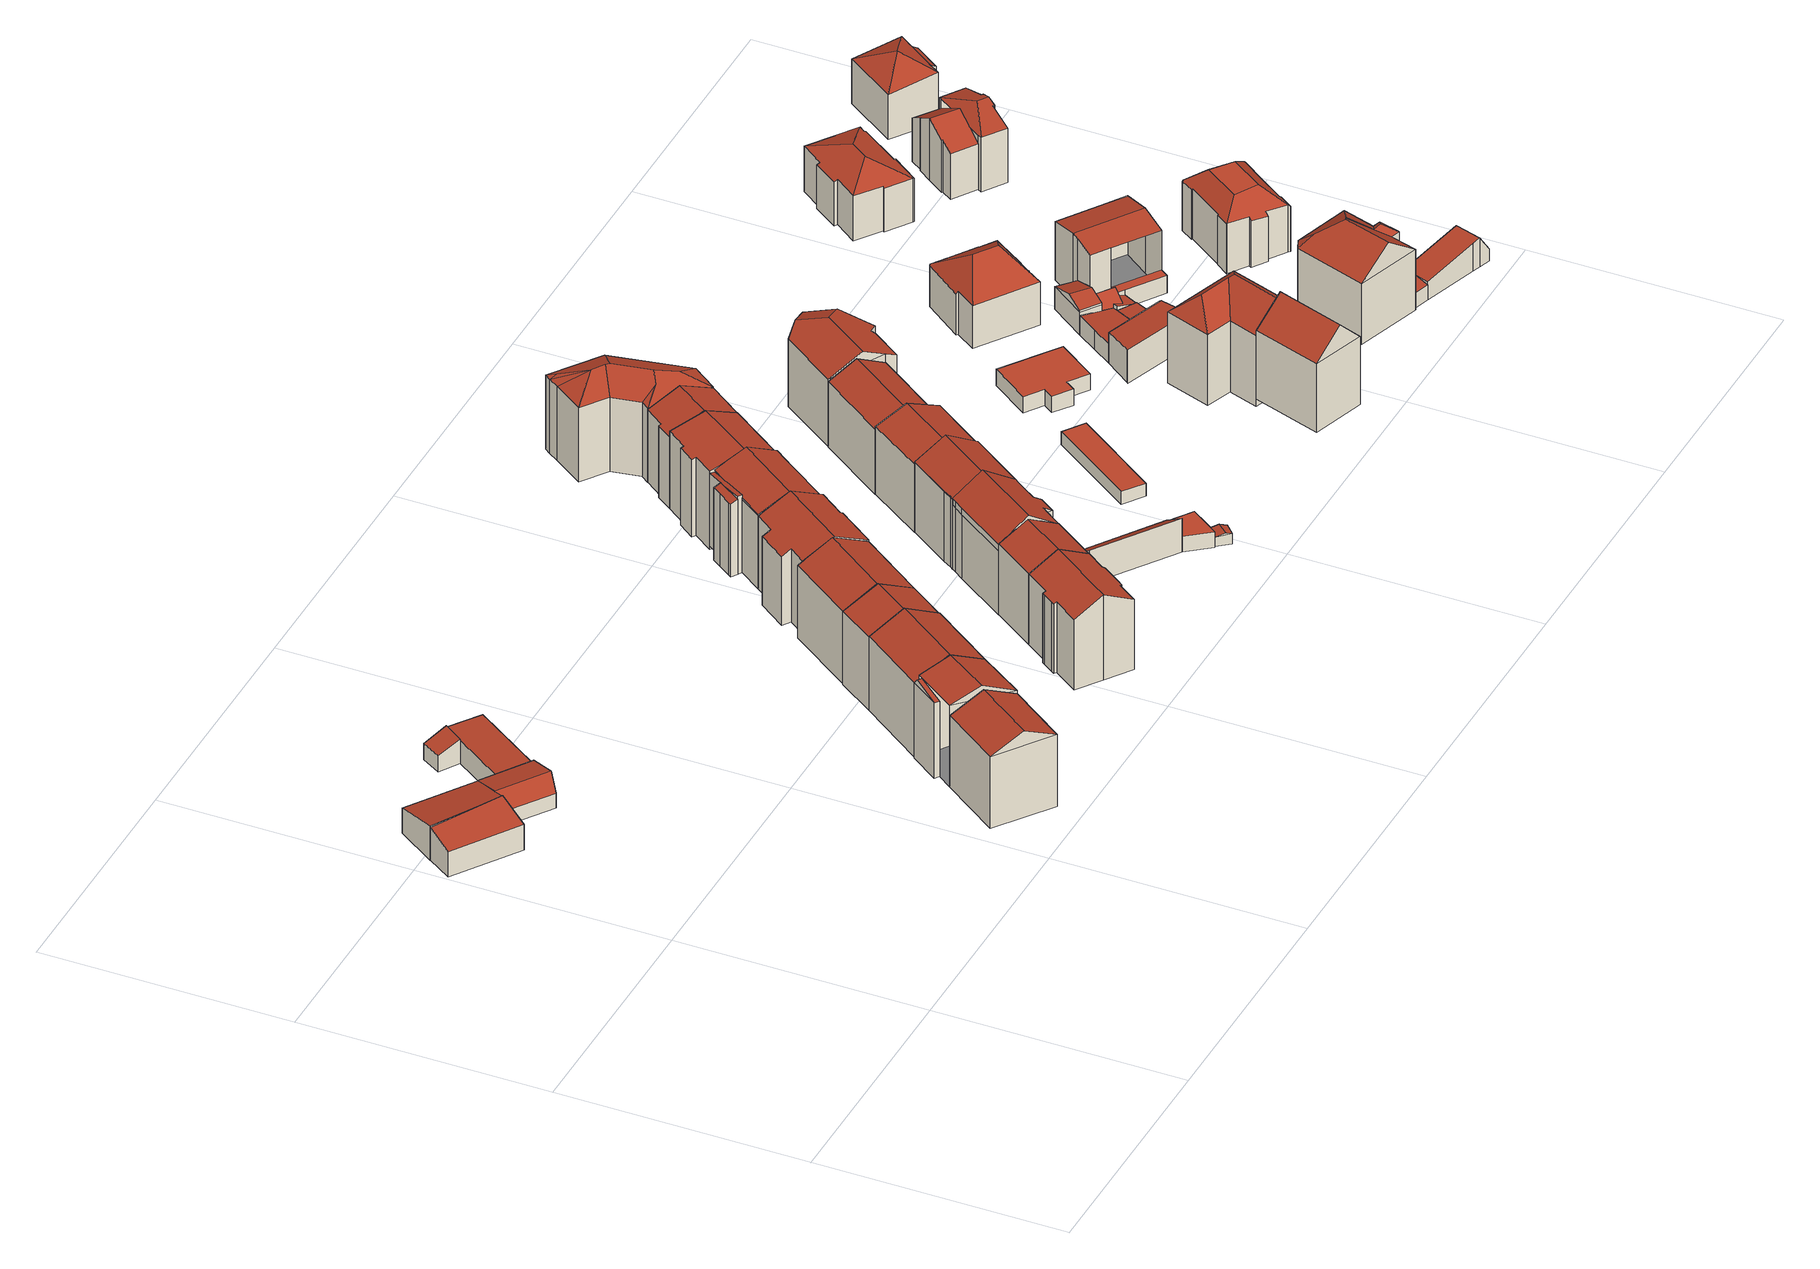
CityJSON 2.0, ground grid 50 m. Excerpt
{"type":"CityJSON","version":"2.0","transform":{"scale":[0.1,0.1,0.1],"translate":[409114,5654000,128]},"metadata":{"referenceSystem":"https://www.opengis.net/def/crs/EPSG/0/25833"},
"CityObjects":{
"building1":{"type":"Building","attributes":{"Dachtyp_tdc":"tdcPolyFlatRoof","Gemeindeschluessel":14612000,"Dachneigung":14.86,"QualitaetDacherkennung":84,"Geometrietyp2DReferenz":"3000","measuredHeight":7.4,"function":"31001_9998","roofType":"2100"},"geometry":[{"type":"Solid","lod":"2","boundaries":[[[[0,1,2,3]],[[1,4,5,2]],[[4,6,7,5]],[[6,0,3,7]],[[6,4,1,0]],[[3,2,5,7]]]],"semantics":{"surfaces":[{"type":"WallSurface"},{"type":"RoofSurface"},{"type":"GroundSurface"}],"values":[[0,0,0,0,1,2]]}}]},
"building2":{"type":"Building","attributes":{"Gemeindeschluessel":14612000,"Geometrietyp2DReferenz":"3000","function":"31001_9998","roofType":"9999"},"children":["building2-1","building2-2"]},
"building2-1":{"type":"BuildingPart","attributes":{"Dachtyp_tdc":"tdcGableRoof","Dachneigung":12.44,"QualitaetDacherkennung":33,"Geometrietyp2DReferenz":"3000","measuredHeight":6.89,"roofType":"3100"},"parents":["building2"],"geometry":[{"type":"MultiSurface","lod":"2","boundaries":[[[8,9,10,11,12]],[[9,13,14,10]],[[13,15,16,14]],[[13,9,17]],[[9,8,18,17]],[[15,13,17,18,19]],[[11,10,14,16]]],"semantics":{"surfaces":[{"type":"WallSurface"},{"type":"RoofSurface"},{"type":"GroundSurface"}],"values":[0,0,0,0,1,1,2]}}]},
"building2-2":{"type":"BuildingPart","attributes":{"Dachtyp_tdc":"tdcPolyFlatRoof","Dachneigung":12.11,"QualitaetDacherkennung":83,"Geometrietyp2DReferenz":"3000","measuredHeight":7.52,"roofType":"2100"},"parents":["building2"],"geometry":[{"type":"MultiSurface","lod":"2","boundaries":[[[20,21,22,16,15]],[[21,23,24,22]],[[23,25,26,24]],[[25,12,11,26]],[[25,23,21,20,19,27,12]],[[11,16,22,24,26]]],"semantics":{"surfaces":[{"type":"WallSurface"},{"type":"RoofSurface"},{"type":"GroundSurface"}],"values":[0,0,0,0,1,2]}}]},
"building3":{"type":"Building","attributes":{"Gemeindeschluessel":14612000,"Geometrietyp2DReferenz":"3000","function":"31001_9998","roofType":"9999"},"children":["building3-1","building3-2"]},
"building3-1":{"type":"BuildingPart","attributes":{"Dachtyp_tdc":"tdcPolyFlatRoof","Dachneigung":20.46,"QualitaetDacherkennung":59,"Geometrietyp2DReferenz":"3000","measuredHeight":5.28,"roofType":"2100"},"parents":["building3"],"geometry":[{"type":"MultiSurface","lod":"2","boundaries":[[[28,29,30,31,32]],[[33,34,35,36,37]],[[34,28,32,35]],[[34,33,29,28]],[[32,31,36,35]]],"semantics":{"surfaces":[{"type":"WallSurface"},{"type":"RoofSurface"},{"type":"GroundSurface"}],"values":[0,0,0,1,2]}}]},
"building3-2":{"type":"BuildingPart","attributes":{"Dachtyp_tdc":"tdcPolyFlatRoof","Dachneigung":3.93,"QualitaetDacherkennung":79,"Geometrietyp2DReferenz":"3000","measuredHeight":4.98,"roofType":"2100"},"parents":["building3"],"geometry":[{"type":"MultiSurface","lod":"2","boundaries":[[[30,38,39,31]],[[38,40,41,39]],[[40,42,43,41]],[[42,44,45,43]],[[44,37,36,45]],[[37,44,42,40,38,30]],[[31,39,41,43,45,36]]],"semantics":{"surfaces":[{"type":"WallSurface"},{"type":"RoofSurface"},{"type":"GroundSurface"}],"values":[0,0,0,0,0,1,2]}}]},
"building4":{"type":"Building","attributes":{"Dachtyp_tdc":"tdcGableRoof","Gemeindeschluessel":14612000,"Dachneigung":25.67,"QualitaetDacherkennung":84,"Geometrietyp2DReferenz":"3000","measuredHeight":18.75,"function":"31001_9998","roofType":"3100"},"geometry":[{"type":"Solid","lod":"2","boundaries":[[[[46,47,48,49]],[[47,50,51,48]],[[50,52,53,51]],[[52,46,49,53]],[[50,47,54]],[[46,52,55]],[[47,46,55,54]],[[52,50,54,55]],[[49,48,51,53]]]],"semantics":{"surfaces":[{"type":"WallSurface"},{"type":"RoofSurface"},{"type":"GroundSurface"}],"values":[[0,0,0,0,0,0,1,1,2]]}}]},
"building5":{"type":"Building","attributes":{"Gemeindeschluessel":14612000,"Geometrietyp2DReferenz":"3000","function":"31001_9998","roofType":"9999"},"children":["building5-1","building5-2"]},
"building5-1":{"type":"BuildingPart","attributes":{"Dachtyp_tdc":"tdcGableRoof","Dachneigung":10.3,"QualitaetDacherkennung":24,"Geometrietyp2DReferenz":"3000","measuredHeight":17.45,"roofType":"3100"},"parents":["building5"],"geometry":[{"type":"MultiSurface","lod":"2","boundaries":[[[56,57,58,59]],[[57,60,61,58]],[[60,62,63,61]],[[60,57,64]],[[57,56,65,64]],[[62,60,64,65]],[[59,58,61,63]]],"semantics":{"surfaces":[{"type":"WallSurface"},{"type":"RoofSurface"},{"type":"GroundSurface"}],"values":[0,0,0,0,1,1,2]}}]},
"building5-2":{"type":"BuildingPart","attributes":{"Dachtyp_tdc":"tdcGableRoof","Dachneigung":26.59,"QualitaetDacherkennung":56,"Geometrietyp2DReferenz":"3000","measuredHeight":19.77,"roofType":"3100"},"parents":["building5"],"geometry":[{"type":"MultiSurface","lod":"2","boundaries":[[[66,67,51,68]],[[67,69,48,51]],[[70,66,68,63,62]],[[69,67,71]],[[66,70,72]],[[67,66,72,71]],[[70,69,71,72]],[[68,51,48,59,63]]],"semantics":{"surfaces":[{"type":"WallSurface"},{"type":"RoofSurface"},{"type":"GroundSurface"}],"values":[0,0,0,0,0,1,1,2]}}]},
"building6":{"type":"Building","attributes":{"Dachtyp_tdc":"tdcGableRoof","Gemeindeschluessel":14612000,"Dachneigung":26.92,"QualitaetDacherkennung":83,"Geometrietyp2DReferenz":"3000","measuredHeight":19.68,"function":"31001_9998","roofType":"3100"},"geometry":[{"type":"Solid","lod":"2","boundaries":[[[[60,73,74,75]],[[73,76,77,74]],[[76,66,78,77]],[[66,60,75,78]],[[76,73,79]],[[60,66,80]],[[73,60,80,79]],[[66,76,79,80]],[[75,74,77,78]]]],"semantics":{"surfaces":[{"type":"WallSurface"},{"type":"RoofSurface"},{"type":"GroundSurface"}],"values":[[0,0,0,0,0,0,1,1,2]]}}]},
"building7":{"type":"Building","attributes":{"Dachtyp_tdc":"tdcGableRoof","Gemeindeschluessel":14612000,"Dachneigung":26.41,"QualitaetDacherkennung":68,"Geometrietyp2DReferenz":"3000","measuredHeight":19.41,"function":"31001_9998","roofType":"3100"},"geometry":[{"type":"Solid","lod":"2","boundaries":[[[[81,82,83,74]],[[82,84,85,83]],[[84,86,77,85]],[[86,81,74,77]],[[84,82,87]],[[81,86,88]],[[82,81,88,87]],[[86,84,87,88]],[[74,83,85,77]]]],"semantics":{"surfaces":[{"type":"WallSurface"},{"type":"RoofSurface"},{"type":"GroundSurface"}],"values":[[0,0,0,0,0,0,1,1,2]]}}]},
"building8":{"type":"Building","attributes":{"Dachtyp_tdc":"tdcFreeFormRoof","Gemeindeschluessel":14612000,"Dachneigung":26.42,"QualitaetDacherkennung":80,"Geometrietyp2DReferenz":"3000","measuredHeight":19.3,"function":"31001_9998","roofType":"5000"},"geometry":[{"type":"Solid","lod":"2","boundaries":[[[[82,89,90,91]],[[89,92,93,90]],[[92,94,95,93]],[[94,84,96,95]],[[84,82,91,96]],[[84,94,97,98]],[[97,92,89,82,98]],[[82,84,98]],[[94,92,97]],[[91,90,93,95,96]]]],"semantics":{"surfaces":[{"type":"WallSurface"},{"type":"RoofSurface"},{"type":"GroundSurface"}],"values":[[0,0,0,0,0,1,1,0,0,2]]}}]},
"building9":{"type":"Building","attributes":{"Dachtyp_tdc":"tdcGableRoof","Gemeindeschluessel":14612000,"Dachneigung":27.71,"QualitaetDacherkennung":79,"Geometrietyp2DReferenz":"3000","measuredHeight":18.49,"function":"31001_9998","roofType":"3100"},"geometry":[{"type":"Solid","lod":"2","boundaries":[[[[99,100,101,102]],[[100,103,104,101]],[[103,105,106,104]],[[105,107,108,106]],[[107,109,110,108]],[[109,111,112,110]],[[111,113,114,112]],[[113,115,116,114]],[[115,117,118,116]],[[117,119,120,118]],[[119,121,122,120]],[[121,123,124,122]],[[123,125,126,124]],[[125,127,128,126]],[[127,129,130,128]],[[129,131,132,130]],[[131,133,134,132]],[[133,99,102,134]],[[129,127,125,123,121,119,117,115,113,111]],[[111,109,107,105,103,100,99,133,131,129]],[[102,101,104,106,108,110,112,114,116,118,120,122,124,126,128,130,132,134]]]],"semantics":{"surfaces":[{"type":"WallSurface"},{"type":"RoofSurface"},{"type":"GroundSurface"}],"values":[[0,0,0,0,0,0,0,0,0,0,0,0,0,0,0,0,0,0,1,1,2]]}}]},
"building10":{"type":"Building","attributes":{"Dachtyp_tdc":"tdcGableRoof","Gemeindeschluessel":14612000,"Dachneigung":28,"QualitaetDacherkennung":73,"Geometrietyp2DReferenz":"3000","measuredHeight":18.5,"function":"31001_9998","roofType":"3100"},"geometry":[{"type":"Solid","lod":"2","boundaries":[[[[109,135,136,110]],[[135,137,138,136]],[[137,139,114,138]],[[139,109,110,114]],[[137,135,140]],[[109,139,111]],[[135,109,111,140]],[[139,137,140,111]],[[110,136,138,114]]]],"semantics":{"surfaces":[{"type":"WallSurface"},{"type":"RoofSurface"},{"type":"GroundSurface"}],"values":[[0,0,0,0,0,0,1,1,2]]}}]},
"building11":{"type":"Building","attributes":{"Dachtyp_tdc":"tdcFreeFormRoof","Gemeindeschluessel":14612000,"Dachneigung":25.62,"QualitaetDacherkennung":69,"Geometrietyp2DReferenz":"3000","measuredHeight":18.92,"function":"31001_9998","roofType":"5000"},"geometry":[{"type":"Solid","lod":"2","boundaries":[[[[141,142,143,144]],[[142,145,146,143]],[[145,147,148,146]],[[147,149,150,148]],[[149,151,152,150]],[[151,153,154,152]],[[153,155,156,154]],[[155,157,158,156]],[[157,159,160,158]],[[159,161,162,160]],[[161,141,144,162]],[[155,153,163,164,161,159,157]],[[163,151,149,147,145,142,141,164]],[[141,161,164]],[[153,151,163]],[[144,143,146,148,150,152,154,156,158,160,162]]]],"semantics":{"surfaces":[{"type":"WallSurface"},{"type":"RoofSurface"},{"type":"GroundSurface"}],"values":[[0,0,0,0,0,0,0,0,0,0,0,1,1,0,0,2]]}}]},
"building12":{"type":"Building","attributes":{"Dachtyp_tdc":"tdcFreeFormRoof","Gemeindeschluessel":14612000,"Dachneigung":33.61,"QualitaetDacherkennung":76,"Geometrietyp2DReferenz":"3000","measuredHeight":19.37,"function":"31001_9998","roofType":"5000"},"geometry":[{"type":"Solid","lod":"2","boundaries":[[[[165,166,167,168]],[[166,169,170,167]],[[169,171,172,170]],[[171,173,174,172]],[[173,175,176,174]],[[175,177,178,176]],[[177,179,180,178]],[[179,181,182,180]],[[181,183,184,182]],[[183,185,186,184]],[[185,187,188,186]],[[187,165,168,188]],[[189,190,191,192,193,194]],[[195,196,197,198,189,194,199,200,181,179]],[[181,200,183]],[[183,200,199,185]],[[185,199,194,193,187]],[[169,190,189,198,171]],[[171,198,197,173]],[[173,197,196,175]],[[175,196,195,177]],[[177,195,179]],[[187,193,192,165]],[[165,192,191,166]],[[166,191,190,169]],[[168,167,170,172,174,176,178,180,182,184,186,188]]]],"semantics":{"surfaces":[{"type":"WallSurface"},{"type":"RoofSurface"},{"type":"GroundSurface"}],"values":[[0,0,0,0,0,0,0,0,0,0,0,0,1,1,0,0,0,0,0,0,0,0,0,0,0,2]]}}]},
"building13":{"type":"Building","attributes":{"Gemeindeschluessel":14612000,"Geometrietyp2DReferenz":"3000","function":"31001_9998","roofType":"9999"},"children":["building13-1","building13-2","building13-3","building13-4"]},
"building13-1":{"type":"BuildingPart","attributes":{"Dachtyp_tdc":"tdcPolyFlatRoof","Dachneigung":22,"QualitaetDacherkennung":39,"Geometrietyp2DReferenz":"3000","measuredHeight":16.28,"roofType":"2100"},"parents":["building13"],"geometry":[{"type":"MultiSurface","lod":"2","boundaries":[[[201,202,203,204]],[[202,205,206,203]],[[205,207,208,206]],[[207,209,210,208]],[[209,211,212,213,210]],[[209,207,205,202,201,214,211]],[[213,204,203,206,208,210]]],"semantics":{"surfaces":[{"type":"WallSurface"},{"type":"RoofSurface"},{"type":"GroundSurface"}],"values":[0,0,0,0,0,1,2]}}]},
"building13-2":{"type":"BuildingPart","attributes":{"Dachtyp_tdc":"tdcGableRoof","Dachneigung":21.84,"QualitaetDacherkennung":64,"Geometrietyp2DReferenz":"3000","measuredHeight":18.79,"roofType":"3100"},"parents":["building13"],"geometry":[{"type":"MultiSurface","lod":"2","boundaries":[[[215,151,152,216,217]],[[151,218,219,152]],[[220,221,222,223]],[[220,224,225,226,221]],[[224,220,227,228,215]],[[229,230,228,227,231,232]],[[223,231,227,220]],[[151,230,229,218]],[[215,228,230,151]],[[226,216,152,219,222,221]]],"semantics":{"surfaces":[{"type":"WallSurface"},{"type":"RoofSurface"},{"type":"GroundSurface"}],"values":[0,0,0,0,1,1,0,0,0,2]}}]},
"building13-3":{"type":"BuildingPart","attributes":{"Dachtyp_tdc":"tdcPolyFlatRoof","Dachneigung":0,"QualitaetDacherkennung":0,"Geometrietyp2DReferenz":"3000","measuredHeight":3.16,"roofType":"9999"},"parents":["building13"],"geometry":[{"type":"MultiSurface","lod":"2","boundaries":[[[225,217,233,234,235,236,237]],[[237,236,238,239]],[[236,235,240,238]],[[235,234,241,240]],[[234,233,154,241]],[[233,217,216,154]],[[225,237,239,226]],[[239,238,240,241,154,216,226]],[[226,216,217,225]]],"semantics":{"surfaces":[{"type":"RoofSurface"},{"type":"WallSurface"},{"type":"GroundSurface"},{"type":"ClosureSurface","isClosure":"1","QuelleClosure":"LoD1Solid"}],"values":[0,1,1,1,1,1,1,2,3]}}]},
"building13-4":{"type":"BuildingPart","attributes":{"Dachtyp_tdc":"tdcPolyFlatRoof","Dachneigung":6.5,"QualitaetDacherkennung":28,"Geometrietyp2DReferenz":"3000","measuredHeight":16.89,"roofType":"2100"},"parents":["building13"],"geometry":[{"type":"MultiSurface","lod":"2","boundaries":[[[242,243,201,204,219,218,229]],[[212,244,245,213]],[[244,223,222,245]],[[244,212,214,243,242,232,246,223]],[[222,219,204,213,245]]],"semantics":{"surfaces":[{"type":"WallSurface"},{"type":"RoofSurface"},{"type":"GroundSurface"}],"values":[0,0,0,1,2]}}]},
"building14":{"type":"Building","attributes":{"Dachtyp_tdc":"tdcPolyFlatRoof","Gemeindeschluessel":14612000,"Dachneigung":35.3,"QualitaetDacherkennung":40,"Geometrietyp2DReferenz":"3000","measuredHeight":5.85,"function":"31001_9998","roofType":"2100"},"geometry":[{"type":"Solid","lod":"2","boundaries":[[[[247,248,249,250]],[[248,251,252,249]],[[251,253,254,252]],[[253,247,250,254]],[[253,251,248,247]],[[250,249,252,254]]]],"semantics":{"surfaces":[{"type":"WallSurface"},{"type":"RoofSurface"},{"type":"GroundSurface"}],"values":[[0,0,0,0,1,2]]}}]},
"building15":{"type":"Building","attributes":{"Dachtyp_tdc":"tdcPolyFlatRoof","Gemeindeschluessel":14612000,"Dachneigung":34.65,"QualitaetDacherkennung":87,"Geometrietyp2DReferenz":"3000","measuredHeight":7.29,"function":"31001_9998","roofType":"2100"},"geometry":[{"type":"Solid","lod":"2","boundaries":[[[[255,256,257,258]],[[256,259,260,257]],[[259,261,262,260]],[[261,263,264,262]],[[263,265,266,264]],[[265,255,258,266]],[[265,263,261,259,256,255]],[[258,257,260,262,264,266]]]],"semantics":{"surfaces":[{"type":"WallSurface"},{"type":"RoofSurface"},{"type":"GroundSurface"}],"values":[[0,0,0,0,0,0,1,2]]}}]},
"building16":{"type":"Building","attributes":{"Dachtyp_tdc":"tdcFreeFormRoof","Gemeindeschluessel":14612000,"Dachneigung":29.93,"QualitaetDacherkennung":77,"Geometrietyp2DReferenz":"3000","measuredHeight":18.84,"function":"31001_9998","roofType":"5000"},"geometry":[{"type":"Solid","lod":"2","boundaries":[[[[267,268,269,270]],[[268,271,272,269]],[[271,198,273,272]],[[198,274,275,273]],[[274,276,277,275]],[[276,278,279,277]],[[278,280,281,279]],[[280,267,270,281]],[[282,198,271,268,267,283]],[[284,285,286,287,282,283]],[[198,282,287,274]],[[274,287,286,276]],[[276,286,285,278]],[[278,285,284,280]],[[280,284,283,267]],[[270,269,272,273,275,277,279,281]]]],"semantics":{"surfaces":[{"type":"WallSurface"},{"type":"RoofSurface"},{"type":"GroundSurface"}],"values":[[0,0,0,0,0,0,0,0,1,1,0,0,0,0,0,2]]}}]},
"building17":{"type":"Building","attributes":{"Dachtyp_tdc":"tdcGableRoof","Gemeindeschluessel":14612000,"Dachneigung":13.64,"QualitaetDacherkennung":57,"Geometrietyp2DReferenz":"3000","measuredHeight":18.71,"function":"31001_9998","roofType":"3100"},"geometry":[{"type":"Solid","lod":"2","boundaries":[[[[288,289,290,291]],[[289,292,293,290]],[[292,294,295,293]],[[294,296,297,295]],[[296,298,299,297]],[[298,300,301,299]],[[300,302,303,301]],[[302,304,305,303]],[[304,306,307,305]],[[306,288,291,307]],[[302,300,298,296,294,292,289,288]],[[288,306,304,302]],[[291,290,293,295,297,299,301,303,305,307]]]],"semantics":{"surfaces":[{"type":"WallSurface"},{"type":"RoofSurface"},{"type":"GroundSurface"}],"values":[[0,0,0,0,0,0,0,0,0,0,1,1,2]]}}]},
"building18":{"type":"Building","attributes":{"Dachtyp_tdc":"tdcPolyFlatRoof","Gemeindeschluessel":14612000,"Dachneigung":0,"QualitaetDacherkennung":70,"Geometrietyp2DReferenz":"3000","measuredHeight":3.36,"function":"31001_9998","roofType":"1000"},"geometry":[{"type":"Solid","lod":"2","boundaries":[[[[308,309,264,266]],[[309,310,311,264]],[[310,312,313,311]],[[312,314,315,313]],[[314,308,266,315]],[[314,312,310,309,308]],[[266,264,311,313,315]]]],"semantics":{"surfaces":[{"type":"WallSurface"},{"type":"RoofSurface"},{"type":"GroundSurface"}],"values":[[0,0,0,0,0,1,2]]}}]},
"building19":{"type":"Building","attributes":{"Dachtyp_tdc":"tdcGableRoof","Gemeindeschluessel":14612000,"Dachneigung":19.01,"QualitaetDacherkennung":66,"Geometrietyp2DReferenz":"3000","measuredHeight":2.59,"function":"31001_9998","roofType":"3100"},"geometry":[{"type":"Solid","lod":"2","boundaries":[[[[316,317,318,319]],[[317,320,321,318]],[[320,322,323,321]],[[322,316,319,323]],[[320,317,324]],[[316,322,325]],[[317,316,325,324]],[[322,320,324,325]],[[319,318,321,323]]]],"semantics":{"surfaces":[{"type":"WallSurface"},{"type":"RoofSurface"},{"type":"GroundSurface"}],"values":[[0,0,0,0,0,0,1,1,2]]}}]},
"building20":{"type":"Building","attributes":{"Dachtyp_tdc":"tdcGableRoof","Gemeindeschluessel":14612000,"Dachneigung":23.41,"QualitaetDacherkennung":71,"Geometrietyp2DReferenz":"3000","measuredHeight":17.5,"function":"31001_9998","roofType":"3100"},"geometry":[{"type":"Solid","lod":"2","boundaries":[[[[326,327,328,329]],[[327,330,331,328]],[[330,332,333,331]],[[332,334,335,333]],[[334,336,337,335]],[[336,338,339,337]],[[338,326,329,339]],[[334,332,330,327]],[[327,326,338,336,334]],[[329,328,331,333,335,337,339]]]],"semantics":{"surfaces":[{"type":"WallSurface"},{"type":"RoofSurface"},{"type":"GroundSurface"}],"values":[[0,0,0,0,0,0,0,1,1,2]]}}]},
"building21":{"type":"Building","attributes":{"Dachtyp_tdc":"tdcGableRoof","Gemeindeschluessel":14612000,"Dachneigung":23.88,"QualitaetDacherkennung":79,"Geometrietyp2DReferenz":"3000","measuredHeight":18.7,"function":"31001_9998","roofType":"3100"},"geometry":[{"type":"Solid","lod":"2","boundaries":[[[[340,341,342,343]],[[341,344,345,342]],[[344,346,305,345]],[[346,347,348,305]],[[341,340,349,350,351,347]],[[347,346,344,341]],[[348,301,352,353,343,342,345,305]],[[347,351,301,348]],[[351,350,352,301]],[[350,349,353,352]],[[349,340,343,353]]]],"semantics":{"surfaces":[{"type":"WallSurface"},{"type":"RoofSurface"},{"type":"GroundSurface"}],"values":[[0,0,0,0,1,1,2,0,0,0,0]]}}]},
"building22":{"type":"Building","attributes":{"Dachtyp_tdc":"tdcFreeFormRoof","Gemeindeschluessel":14612000,"Dachneigung":25.27,"QualitaetDacherkennung":74,"Geometrietyp2DReferenz":"3000","measuredHeight":18.92,"function":"31001_9998","roofType":"5000"},"geometry":[{"type":"Solid","lod":"2","boundaries":[[[[354,355,356,357]],[[355,358,359,356]],[[358,360,361,359]],[[360,362,363,361]],[[362,364,365,363]],[[364,366,367,365]],[[366,368,369,367]],[[368,370,371,369]],[[370,372,373,371]],[[372,354,357,373]],[[374,372,370]],[[375,376,374,370,368]],[[377,378,379,375,368,366]],[[377,366,364]],[[364,378,377]],[[362,378,364]],[[378,362,360]],[[379,378,360,358]],[[380,376,375,379,358,355]],[[380,355,354]],[[374,376,380,354,372]],[[357,356,359,361,363,365,367,369,371,373]]]],"semantics":{"surfaces":[{"type":"WallSurface"},{"type":"RoofSurface"},{"type":"GroundSurface"}],"values":[[0,0,0,0,0,0,0,0,0,0,1,1,1,1,1,1,1,1,1,1,1,2]]}}]},
"building23":{"type":"Building","attributes":{"Dachtyp_tdc":"tdcGableRoof","Gemeindeschluessel":14612000,"Dachneigung":26.86,"QualitaetDacherkennung":70,"Geometrietyp2DReferenz":"3000","measuredHeight":17.06,"function":"31001_9998","roofType":"3100"},"geometry":[{"type":"Solid","lod":"2","boundaries":[[[[381,382,383,384]],[[382,385,386,383]],[[385,387,388,386]],[[387,381,384,388]],[[385,382,389]],[[381,387,390]],[[382,381,390,389]],[[387,385,389,390]],[[384,383,386,388]]]],"semantics":{"surfaces":[{"type":"WallSurface"},{"type":"RoofSurface"},{"type":"GroundSurface"}],"values":[[0,0,0,0,0,0,1,1,2]]}}]},
"building24":{"type":"Building","attributes":{"Dachtyp_tdc":"tdcPolyFlatRoof","Gemeindeschluessel":14612000,"Dachneigung":0,"QualitaetDacherkennung":63,"Geometrietyp2DReferenz":"3000","measuredHeight":2.78,"function":"31001_9998","roofType":"1000"},"geometry":[{"type":"Solid","lod":"2","boundaries":[[[[391,392,393,394]],[[392,395,396,393]],[[395,397,398,396]],[[397,391,394,398]],[[397,395,392,391]],[[394,393,396,398]]]],"semantics":{"surfaces":[{"type":"WallSurface"},{"type":"RoofSurface"},{"type":"GroundSurface"}],"values":[[0,0,0,0,1,2]]}}]},
"building25":{"type":"Building","attributes":{"Dachtyp_tdc":"tdcFreeFormRoof","Gemeindeschluessel":14612000,"Dachneigung":26.7,"QualitaetDacherkennung":54,"Geometrietyp2DReferenz":"3000","measuredHeight":18.11,"function":"31001_9998","roofType":"5000"},"geometry":[{"type":"Solid","lod":"2","boundaries":[[[[399,400,401,402]],[[400,403,404,401]],[[403,405,406,404]],[[405,407,408,406]],[[407,409,410,408]],[[409,411,412,410]],[[411,413,414,412]],[[413,399,402,414]],[[415,416,403,417]],[[415,417,400,399,418]],[[407,405,416,415,418,413,411,409]],[[403,400,417]],[[405,403,416]],[[399,413,418]],[[402,401,404,406,408,410,412,414]]]],"semantics":{"surfaces":[{"type":"WallSurface"},{"type":"RoofSurface"},{"type":"GroundSurface"}],"values":[[0,0,0,0,0,0,0,0,1,1,1,0,0,0,2]]}}]},
"building26":{"type":"Building","attributes":{"Dachtyp_tdc":"tdcGableRoof","Gemeindeschluessel":14612000,"Dachneigung":40.48,"QualitaetDacherkennung":66,"Geometrietyp2DReferenz":"3000","measuredHeight":20.1,"function":"31001_9998","roofType":"3100"},"geometry":[{"type":"Solid","lod":"2","boundaries":[[[[419,420,421,422]],[[420,423,424,421]],[[423,425,426,424]],[[425,419,422,426]],[[423,420,427]],[[419,425,428]],[[420,419,428,427]],[[425,423,427,428]],[[422,421,424,426]]]],"semantics":{"surfaces":[{"type":"WallSurface"},{"type":"RoofSurface"},{"type":"GroundSurface"}],"values":[[0,0,0,0,0,0,1,1,2]]}}]},
"building27":{"type":"Building","attributes":{"Dachtyp_tdc":"tdcPolyFlatRoof","Gemeindeschluessel":14612000,"Dachneigung":0,"QualitaetDacherkennung":81,"Geometrietyp2DReferenz":"3000","measuredHeight":3.45,"function":"31001_9998","roofType":"1000"},"geometry":[{"type":"Solid","lod":"2","boundaries":[[[[429,430,431,432]],[[430,433,434,431]],[[433,435,436,434]],[[435,437,438,436]],[[437,439,440,438]],[[439,441,442,440]],[[441,443,444,442]],[[443,429,432,444]],[[443,441,439,437,435,433,430,429]],[[432,431,434,436,438,440,442,444]]]],"semantics":{"surfaces":[{"type":"WallSurface"},{"type":"RoofSurface"},{"type":"GroundSurface"}],"values":[[0,0,0,0,0,0,0,0,1,2]]}}]},
"building28":{"type":"Building","attributes":{"Dachtyp_tdc":"tdcFreeFormRoof","Gemeindeschluessel":14612000,"Dachneigung":40.92,"QualitaetDacherkennung":33,"Geometrietyp2DReferenz":"3000","measuredHeight":20.33,"function":"31001_9998","roofType":"5000"},"geometry":[{"type":"Solid","lod":"2","boundaries":[[[[445,446,447,448]],[[446,449,450,447]],[[449,451,452,450]],[[451,453,454,452]],[[453,455,456,454]],[[455,445,448,456]],[[457,455,453]],[[458,457,453,451]],[[459,460,458,451,449]],[[459,449,446]],[[460,459,446,445]],[[457,458,460,445,455]],[[448,447,450,452,454,456]]]],"semantics":{"surfaces":[{"type":"WallSurface"},{"type":"RoofSurface"},{"type":"GroundSurface"}],"values":[[0,0,0,0,0,0,0,1,1,1,1,1,2]]}}]},
"building29":{"type":"Building","attributes":{"Dachtyp_tdc":"tdcPolyFlatRoof","Gemeindeschluessel":14612000,"Dachneigung":4.76,"QualitaetDacherkennung":69,"Geometrietyp2DReferenz":"3000","measuredHeight":7.23,"function":"31001_9998","roofType":"2100"},"geometry":[{"type":"Solid","lod":"2","boundaries":[[[[461,462,463,464]],[[462,465,466,463]],[[465,467,468,466]],[[467,469,470,468]],[[469,471,472,470]],[[471,473,474,472]],[[473,461,464,474]],[[473,471,469,467,465,462,461]],[[464,463,466,468,470,472,474]]]],"semantics":{"surfaces":[{"type":"WallSurface"},{"type":"RoofSurface"},{"type":"GroundSurface"}],"values":[[0,0,0,0,0,0,0,1,2]]}}]},
"building30":{"type":"Building","attributes":{"Dachtyp_tdc":"tdcPolyFlatRoof","Gemeindeschluessel":14612000,"Dachneigung":6.68,"QualitaetDacherkennung":72,"Geometrietyp2DReferenz":"3000","measuredHeight":4.27,"function":"31001_9998","roofType":"2100"},"geometry":[{"type":"Solid","lod":"2","boundaries":[[[[475,476,477,466]],[[476,478,479,477]],[[478,480,481,479]],[[480,482,483,481]],[[482,484,468,483]],[[484,475,466,468]],[[484,482,480,478,476,475]],[[466,477,479,481,483,468]]]],"semantics":{"surfaces":[{"type":"WallSurface"},{"type":"RoofSurface"},{"type":"GroundSurface"}],"values":[[0,0,0,0,0,0,1,2]]}}]},
"building31":{"type":"Building","attributes":{"Dachtyp_tdc":"tdcPolyFlatRoof","Gemeindeschluessel":14612000,"Dachneigung":4.91,"QualitaetDacherkennung":66,"Geometrietyp2DReferenz":"3000","measuredHeight":2.68,"function":"31001_9998","roofType":"2100"},"geometry":[{"type":"Solid","lod":"2","boundaries":[[[[482,485,486,487]],[[485,488,489,486]],[[488,490,491,489]],[[490,482,487,491]],[[490,488,485,482]],[[487,486,489,491]]]],"semantics":{"surfaces":[{"type":"WallSurface"},{"type":"RoofSurface"},{"type":"GroundSurface"}],"values":[[0,0,0,0,1,2]]}}]},
"building32":{"type":"Building","attributes":{"Dachtyp_tdc":"tdcHipRoof","Gemeindeschluessel":14612000,"Dachneigung":34.32,"QualitaetDacherkennung":60,"Geometrietyp2DReferenz":"3000","measuredHeight":14.26,"function":"31001_9998","roofType":"3200"},"geometry":[{"type":"Solid","lod":"2","boundaries":[[[[492,493,494,495]],[[493,496,497,494]],[[496,498,499,497]],[[498,500,501,499]],[[500,502,503,501]],[[502,504,505,503]],[[504,506,507,505]],[[506,508,509,507]],[[508,510,511,509]],[[510,512,513,511]],[[512,514,515,513]],[[514,516,517,515]],[[516,518,519,517]],[[518,520,521,519]],[[520,522,523,521]],[[522,492,495,523]],[[518,516,514,512,510,524]],[[508,506,504,502,500,498,496,525]],[[510,508,525,524]],[[496,493,492,522,520,518,524,525]],[[495,494,497,499,501,503,505,507,509,511,513,515,517,519,521,523]]]],"semantics":{"surfaces":[{"type":"WallSurface"},{"type":"RoofSurface"},{"type":"GroundSurface"}],"values":[[0,0,0,0,0,0,0,0,0,0,0,0,0,0,0,0,1,1,1,1,2]]}}]},
"building33":{"type":"Building","attributes":{"Gemeindeschluessel":14612000,"Geometrietyp2DReferenz":"3000","function":"31001_9998","roofType":"9999"},"children":["building33-1","building33-2","building33-3"]},
"building33-1":{"type":"BuildingPart","attributes":{"Dachtyp_tdc":"tdcGableRoof","Dachneigung":17.7,"QualitaetDacherkennung":76,"Geometrietyp2DReferenz":"3000","measuredHeight":6.55,"roofType":"3100"},"parents":["building33"],"geometry":[{"type":"MultiSurface","lod":"2","boundaries":[[[526,527,528,529]],[[527,530,531,532,533,528]],[[534,535,479,536,537,538]],[[535,526,529,479]],[[539,540,541,542]],[[526,539,542,543,544]],[[527,544,543,530]],[[526,544,527]],[[534,541,540,535]],[[535,540,539,526]],[[529,528,533,536,479]]],"semantics":{"surfaces":[{"type":"WallSurface"},{"type":"RoofSurface"},{"type":"GroundSurface"}],"values":[0,0,0,0,1,1,0,0,0,0,2]}}]},
"building33-2":{"type":"BuildingPart","attributes":{"Dachtyp_tdc":"tdcPolyFlatRoof","Dachneigung":17.39,"QualitaetDacherkennung":36,"Geometrietyp2DReferenz":"3000","measuredHeight":4.32,"roofType":"2100"},"parents":["building33"],"geometry":[{"type":"MultiSurface","lod":"2","boundaries":[[[545,546,483,547]],[[546,548,549,550,483]],[[551,545,547,552]],[[551,553,554,555,548,546,545]],[[547,483,550,556,557,552]],[[553,551,552,557,558]]],"semantics":{"surfaces":[{"type":"WallSurface"},{"type":"RoofSurface"},{"type":"GroundSurface"}],"values":[0,0,0,1,2,0]}}]},
"building33-3":{"type":"BuildingPart","attributes":{"Dachtyp_tdc":"tdcGableRoof","Dachneigung":40.7,"QualitaetDacherkennung":7,"Geometrietyp2DReferenz":"3000","measuredHeight":5.69,"roofType":"3100"},"parents":["building33"],"geometry":[{"type":"MultiSurface","lod":"2","boundaries":[[[549,559,481,550]],[[559,537,536,481]],[[532,560,561,533]],[[560,558,557,561]],[[562,554,563,564,565,538,480,549]],[[531,566,564,563,567,568]],[[532,531,568,560]],[[560,568,567,553,558]],[[549,480,559]],[[559,480,538,537]],[[550,481,536,533,561,557,556]]],"semantics":{"surfaces":[{"type":"WallSurface"},{"type":"RoofSurface"},{"type":"GroundSurface"}],"values":[0,0,0,0,1,1,0,0,0,0,2]}}]},
"building34":{"type":"Building","attributes":{"Dachtyp_tdc":"tdcFreeFormRoof","Gemeindeschluessel":14612000,"Dachneigung":37.22,"QualitaetDacherkennung":70,"Geometrietyp2DReferenz":"3000","measuredHeight":18.48,"function":"31001_9998","roofType":"5000"},"geometry":[{"type":"Solid","lod":"2","boundaries":[[[[569,570,571,572]],[[570,573,574,571]],[[573,575,576,574]],[[575,577,578,576]],[[577,579,580,578]],[[579,581,582,580]],[[581,583,584,582]],[[583,585,586,584]],[[585,587,588,586]],[[587,569,572,588]],[[589,590,591,587,585]],[[592,593,594,589,585,583]],[[581,592,583]],[[592,581,579]],[[593,592,579,577]],[[594,593,577,575]],[[595,590,589,594,575,573]],[[595,573,570]],[[591,590,595,570,569]],[[591,569,587]],[[572,571,574,576,578,580,582,584,586,588]]]],"semantics":{"surfaces":[{"type":"WallSurface"},{"type":"RoofSurface"},{"type":"GroundSurface"}],"values":[[0,0,0,0,0,0,0,0,0,0,1,1,1,1,1,1,1,1,1,0,2]]}}]},
"building35":{"type":"Building","attributes":{"Dachtyp_tdc":"tdcFreeFormRoof","Gemeindeschluessel":14612000,"Dachneigung":12.88,"QualitaetDacherkennung":12,"Geometrietyp2DReferenz":"3000","measuredHeight":4.24,"function":"31001_9998","roofType":"5000"},"geometry":[{"type":"Solid","lod":"2","boundaries":[[[[596,597,598,599]],[[597,600,601,598]],[[600,602,601]],[[603,604,602]],[[603,605,606,604]],[[605,596,599,606]],[[607,603,602,600,597,608]],[[605,607,608,596]],[[605,603,607]],[[597,596,608]],[[599,598,601,602,604,606]]]],"semantics":{"surfaces":[{"type":"WallSurface"},{"type":"RoofSurface"},{"type":"GroundSurface"}],"values":[[0,0,0,0,0,0,1,1,0,0,2]]}}]},
"building36":{"type":"Building","attributes":{"Gemeindeschluessel":14612000,"Geometrietyp2DReferenz":"3000","function":"31001_9998","roofType":"9999"},"children":["building36-1","building36-2"]},
"building36-1":{"type":"BuildingPart","attributes":{"Dachtyp_tdc":"tdcPolyFlatRoof","Dachneigung":16.6,"QualitaetDacherkennung":25,"Geometrietyp2DReferenz":"3000","measuredHeight":4.29,"roofType":"2100"},"parents":["building36"],"geometry":[{"type":"MultiSurface","lod":"2","boundaries":[[[609,610,611,612]],[[610,613,614,611]],[[613,615,616,614]],[[615,617,618,616]],[[617,615,613,610,609]],[[612,611,614,616,618]]],"semantics":{"surfaces":[{"type":"WallSurface"},{"type":"RoofSurface"},{"type":"GroundSurface"}],"values":[0,0,0,0,1,2]}}]},
"building36-2":{"type":"BuildingPart","attributes":{"Dachtyp_tdc":"tdcGableRoof","Dachneigung":12.09,"QualitaetDacherkennung":53,"Geometrietyp2DReferenz":"3000","measuredHeight":14.07,"roofType":"3100"},"parents":["building36"],"geometry":[{"type":"MultiSurface","lod":"2","boundaries":[[[619,620,621,622]],[[620,623,609,612,621]],[[624,618,617]],[[624,625,626,618]],[[625,627,628,626]],[[627,629,630,628]],[[629,631,632,630]],[[631,633,634,632]],[[633,619,622,634]],[[629,627,625,624,623,620]],[[620,619,633,631,629]],[[622,621,612,618,626,628,630,632,634]]],"semantics":{"surfaces":[{"type":"WallSurface"},{"type":"RoofSurface"},{"type":"GroundSurface"}],"values":[0,0,0,0,0,0,0,0,0,1,1,2]}}]},
"building37":{"type":"Building","attributes":{"Dachtyp_tdc":"tdcGableRoof","Gemeindeschluessel":14612000,"Dachneigung":10.02,"QualitaetDacherkennung":15,"Geometrietyp2DReferenz":"3000","measuredHeight":6.28,"function":"31001_9998","roofType":"3100"},"geometry":[{"type":"Solid","lod":"2","boundaries":[[[[635,636,637,638]],[[636,639,606,637]],[[639,640,604,606]],[[640,641,642,604]],[[641,643,644,642]],[[643,645,646,644]],[[645,635,638,646]],[[641,640,639,636,635]],[[635,645,643,641]],[[638,637,606,604,642,644,646]]]],"semantics":{"surfaces":[{"type":"WallSurface"},{"type":"RoofSurface"},{"type":"GroundSurface"}],"values":[[0,0,0,0,0,0,0,1,1,2]]}}]},
"building38":{"type":"Building","attributes":{"Dachtyp_tdc":"tdcCutTentRoof","Gemeindeschluessel":14612000,"Dachneigung":43.05,"QualitaetDacherkennung":63,"Geometrietyp2DReferenz":"3000","measuredHeight":13.88,"function":"31001_9998","roofType":"9999"},"geometry":[{"type":"Solid","lod":"2","boundaries":[[[[647,648,649,650]],[[648,651,652,649]],[[651,653,654,652]],[[653,655,656,654]],[[655,657,658,656]],[[657,659,660,658]],[[659,661,662,660]],[[661,663,664,662]],[[663,665,666,664]],[[665,667,668,666]],[[667,669,670,668]],[[669,671,672,670]],[[671,673,674,672]],[[673,675,676,674]],[[675,677,678,676]],[[677,679,680,678]],[[679,681,682,680]],[[681,683,684,682]],[[683,685,686,684]],[[685,687,688,686]],[[687,689,690,688]],[[689,691,692,690]],[[691,693,694,692]],[[693,647,650,694]],[[665,663,661,659,657,655,653,651,695,696]],[[675,673,671,669,667,665,696,697]],[[689,687,685,683,681,679,677,675,697,698]],[[651,648,647,693,691,689,698,695]],[[698,697,696,695]],[[650,649,652,654,656,658,660,662,664,666,668,670,672,674,676,678,680,682,684,686,688,690,692,694]]]],"semantics":{"surfaces":[{"type":"WallSurface"},{"type":"RoofSurface"},{"type":"GroundSurface"}],"values":[[0,0,0,0,0,0,0,0,0,0,0,0,0,0,0,0,0,0,0,0,0,0,0,0,1,1,1,1,1,2]]}}]},
"building39":{"type":"Building","attributes":{"Gemeindeschluessel":14612000,"Geometrietyp2DReferenz":"3000","function":"31001_9998","roofType":"9999"},"children":["building39-1","building39-2"]},
"building39-1":{"type":"BuildingPart","attributes":{"Dachtyp_tdc":"tdcHipRoof","Dachneigung":27.23,"QualitaetDacherkennung":66,"Geometrietyp2DReferenz":"3000","measuredHeight":12.73,"roofType":"3200"},"parents":["building39"],"geometry":[{"type":"MultiSurface","lod":"2","boundaries":[[[699,700,701,702]],[[700,703,704,701]],[[703,705,706,704]],[[705,707,708,706]],[[707,709,710,708]],[[709,711,712,710]],[[711,713,714,712]],[[713,715,716,714]],[[715,717,718,716]],[[717,719,720,718]],[[719,721,722,720]],[[721,723,724,725,722]],[[726,727,728,729,730]],[[727,731,732,728]],[[731,699,702,732]],[[726,723,721,733]],[[711,709,707,705,734]],[[721,719,717,715,713,711,734,733]],[[705,703,700,699,731,727,726,733,734]],[[702,701,704,706,708,710,712,714,716,718,720,722,725,729,728,732]]],"semantics":{"surfaces":[{"type":"WallSurface"},{"type":"RoofSurface"},{"type":"GroundSurface"}],"values":[0,0,0,0,0,0,0,0,0,0,0,0,0,0,0,1,1,1,1,2]}}]},
"building39-2":{"type":"BuildingPart","attributes":{"Dachtyp_tdc":"tdcPolyFlatRoof","Dachneigung":0,"QualitaetDacherkennung":34,"Geometrietyp2DReferenz":"3000","measuredHeight":5.82,"roofType":"1000"},"parents":["building39"],"geometry":[{"type":"MultiSurface","lod":"2","boundaries":[[[724,735,736,725]],[[735,737,738,736]],[[737,730,729,738]],[[730,737,735,724]],[[725,736,738,729]]],"semantics":{"surfaces":[{"type":"WallSurface"},{"type":"RoofSurface"},{"type":"GroundSurface"}],"values":[0,0,0,1,2]}}]},
"building40":{"type":"Building","attributes":{"Gemeindeschluessel":14612000,"Geometrietyp2DReferenz":"3000","function":"31001_9998","roofType":"9999"},"children":["building40-1","building40-2"]},
"building40-1":{"type":"BuildingPart","attributes":{"Dachtyp_tdc":"tdcHipAndGableRoof","Dachneigung":34.33,"QualitaetDacherkennung":18,"Geometrietyp2DReferenz":"3000","measuredHeight":14.01,"roofType":"5000"},"parents":["building40"],"geometry":[{"type":"MultiSurface","lod":"2","boundaries":[[[739,740,741,742]],[[740,743,744,741]],[[743,745,746,744]],[[745,747,748,746]],[[747,749,750,748]],[[749,751,752,750]],[[751,753,752]],[[754,755,756,757,758]],[[755,759,760,756]],[[759,761,762,760]],[[761,739,742,762]],[[755,754,763,764,765,751,749,766]],[[749,747,745,743,740,766]],[[740,739,761,759,755,766]],[[742,741,744,746,748,750,752,767,757,756,760,762]]],"semantics":{"surfaces":[{"type":"WallSurface"},{"type":"RoofSurface"},{"type":"GroundSurface"}],"values":[0,0,0,0,0,0,0,0,0,0,0,1,1,1,2]}}]},
"building40-2":{"type":"BuildingPart","attributes":{"Dachtyp_tdc":"tdcGableRoof","Dachneigung":32.11,"QualitaetDacherkennung":45,"Geometrietyp2DReferenz":"3000","measuredHeight":13.51,"roofType":"3100"},"parents":["building40"],"geometry":[{"type":"MultiSurface","lod":"2","boundaries":[[[768,758,757,769]],[[753,770,771,752]],[[770,772,773,771]],[[772,774,775,773]],[[774,776,777,775]],[[776,778,779,777]],[[778,780,781,779]],[[780,768,769,781]],[[776,774,772,770,753,765,782]],[[782,763,758,768,780,778,776]],[[769,757,767,752,771,773,775,777,779,781]]],"semantics":{"surfaces":[{"type":"WallSurface"},{"type":"RoofSurface"},{"type":"GroundSurface"}],"values":[0,0,0,0,0,0,0,0,1,1,2]}}]},
"building41":{"type":"Building","attributes":{"Gemeindeschluessel":14612000,"Geometrietyp2DReferenz":"3000","function":"31001_9998","roofType":"9999"},"children":["building41-1","building41-2"]},
"building41-1":{"type":"BuildingPart","attributes":{"Dachtyp_tdc":"tdcPolyFlatRoof","Dachneigung":31.32,"QualitaetDacherkennung":41,"Geometrietyp2DReferenz":"3000","measuredHeight":10.58,"roofType":"2100"},"parents":["building41"],"geometry":[{"type":"MultiSurface","lod":"2","boundaries":[[[783,784,785,786]],[[787,788,789,790]],[[788,783,786,789]],[[788,787,784,783]],[[786,785,790,789]]],"semantics":{"surfaces":[{"type":"WallSurface"},{"type":"RoofSurface"},{"type":"GroundSurface"}],"values":[0,0,0,1,2]}}]},
"building41-2":{"type":"BuildingPart","attributes":{"Dachtyp_tdc":"tdcTentRoof","Dachneigung":33.58,"QualitaetDacherkennung":48,"Geometrietyp2DReferenz":"3000","measuredHeight":13.24,"roofType":"3500"},"parents":["building41"],"geometry":[{"type":"MultiSurface","lod":"2","boundaries":[[[791,792,793,785,784]],[[792,794,795,793]],[[794,796,797,795]],[[796,794,798]],[[799,800,801,796,798]],[[792,791,802,799,798]],[[794,792,798]],[[797,803,804,805,790,785,793,795]],[[796,801,803,797]],[[801,800,804,803]],[[800,799,805,804]],[[799,802,790,805]],[[802,787,790]]],"semantics":{"surfaces":[{"type":"WallSurface"},{"type":"RoofSurface"},{"type":"GroundSurface"}],"values":[0,0,0,1,1,1,1,2,0,0,0,0,0]}}]}
},
"vertices":[
[6,936,63],[40,986,79],[40,986,8],[6,936,8],[176,909,82],[176,909,8],[136,849,63],[136,849,8],
[222,978,63],[318,914,63],[318,914,7],[222,978,7],[222,978,62],[275,851,38],[275,851,7],[180,915,39],[180,915,7],[285,865,76],[190,930,76],[189,929,75],
[180,915,78],[176,909,80],[176,909,7],[40,986,82],[40,986,7],[93,1065,62],[93,1065,7],[221,976,63],
[305,1121,45],[347,1097,63],[347,1097,60],[347,1097,10],[305,1121,10],[321,1058,62],[282,1082,45],[282,1082,10],[321,1058,10],[321,1058,60],
[379,1078,58],[379,1078,10],[414,1057,55],[414,1057,10],[318,914,55],[318,914,10],[253,957,60],[253,957,10],
[520,123,177],[603,240,177],[603,240,22],[520,123,22],[711,159,178],[711,159,22],[629,44,178],[629,44,22],[658,199,210],[575,83,210],
[623,269,186],[614,275,186],[614,275,22],[623,269,22],[655,333,185],[655,333,22],[663,327,185],[663,327,22],[650,325,197],[658,320,197],
[772,250,185],[711,159,185],[772,250,22],[603,240,199],[663,327,199],[655,201,220],[715,290,220],
[748,463,185],[748,463,24],[655,333,24],[864,380,185],[864,380,24],[772,250,24],[806,422,221],[714,291,221],
[748,463,183],[799,538,183],[799,538,24],[917,454,182],[917,454,24],[864,380,183],[857,496,218],[806,422,218],
[890,667,183],[890,667,26],[799,538,26],[899,661,189],[899,661,26],[1009,584,182],[1009,584,26],[917,454,26],[949,626,218],[857,497,218],
[972,209,184],[976,214,184],[976,214,34],[972,209,34],[990,234,184],[990,234,34],[994,240,184],[994,240,34],[999,237,187],[999,237,34],[1032,285,187],[1032,285,34],[1082,251,219],[1082,251,34],[1134,215,186],[1134,215,34],[1108,178,186],[1108,178,34],[1110,173,183],[1110,173,34],[1099,157,183],[1099,157,34],[1085,137,183],[1085,137,34],[1077,125,183],[1077,125,34],[1070,125,186],[1070,125,34],[1042,85,186],[1042,85,34],[991,121,219],[991,121,34],[942,155,187],[942,155,34],[977,205,187],[977,205,34],
[1092,371,187],[1092,371,34],[1194,301,185],[1194,301,34],[1134,215,185],[1142,337,219],
[899,661,188],[923,694,189],[923,694,30],[899,661,30],[907,705,179],[907,705,30],[948,762,179],[948,762,30],[962,752,188],[962,752,30],[989,789,188],[989,789,30],[1097,713,187],[1097,713,30],[1060,663,188],[1060,663,30],[1064,660,185],[1064,660,30],[1045,634,185],[1045,634,30],[1009,584,186],[1009,584,30],[1043,751,219],[952,624,219],
[1164,475,171],[1177,493,171],[1177,493,32],[1164,475,32],[1183,502,171],[1183,502,32],[1286,427,171],[1286,427,32],[1281,421,171],[1281,421,32],[1268,402,171],[1268,402,32],[1250,377,171],[1250,377,32],[1264,367,171],[1264,367,32],[1242,335,171],[1242,335,32],[1226,346,171],[1226,346,32],[1194,301,171],[1194,301,32],[1092,371,171],[1092,371,32],[1232,466,226],[1183,502,186],[1177,493,186],[1164,475,186],[1092,371,186],[1142,336,226],[1250,377,183],[1268,402,182],[1281,421,182],[1286,427,182],[1194,301,184],[1226,346,184],
[1013,840,193],[1001,848,187],[1001,848,30],[1013,840,30],[1005,853,187],[1005,853,30],[1022,878,187],[1022,878,30],[1035,896,187],[1035,896,30],[1046,888,193],[1046,888,192],[1046,888,30],[1043,884,193],
[1092,716,188],[1092,716,30],[1092,716,62],[1021,835,188],[1021,835,30],[1181,841,188],[1181,841,30],[1078,915,30],[1078,915,188],[1148,795,188],[1148,795,62],[1148,795,30],[1131,877,218],[1042,752,218],[1021,835,192],[989,789,192],[1078,915,192],[1058,887,192],
[1097,713,62],[1130,760,62],[1132,762,62],[1150,787,62],[1153,791,62],[1150,787,30],[1153,791,30],[1132,762,30],[1130,760,30],
[1021,835,199],[1013,840,199],[1069,920,188],[1069,920,30],[1075,911,188],
[1268,297,77],[1257,281,91],[1257,281,33],[1268,297,33],[1247,288,91],[1247,288,33],[1258,304,77],[1258,304,33],
[1246,265,103],[1257,281,90],[1257,281,30],[1246,265,30],[1268,297,76],[1268,297,30],[1275,308,67],[1275,308,30],[1431,202,66],[1431,202,30],[1401,158,103],[1401,158,30],
[1361,535,182],[1303,452,182],[1303,452,31],[1361,535,31],[1291,435,182],[1291,435,31],[1286,427,31],[1183,502,182],[1183,502,31],[1188,508,182],[1188,508,31],[1199,525,182],[1199,525,31],[1257,609,182],[1257,609,31],[1233,466,220],[1308,573,220],[1257,609,184],[1199,525,184],[1188,508,185],[1183,502,184],
[1130,878,210],[1069,920,192],[1069,920,23],[1130,878,23],[1097,959,192],[1097,959,23],[1090,964,190],[1090,964,23],[1114,997,190],[1114,997,23],[1120,993,192],[1120,993,23],[1150,1034,192],[1150,1034,23],[1210,992,210],[1210,992,23],[1262,955,182],[1262,955,23],[1181,841,182],[1181,841,23],
[1401,158,64],[1431,202,64],[1478,170,64],[1478,170,30],[1455,136,64],[1455,136,30],[1437,111,64],[1437,111,30],
[1476,105,55],[1456,86,56],[1456,86,33],[1476,105,33],[1437,111,52],[1437,111,33],[1455,136,51],[1455,136,33],[1449,95,59],[1468,117,59],
[1361,535,177],[1308,573,205],[1308,573,30],[1361,535,30],[1257,609,178],[1257,609,30],[1332,720,177],[1332,720,30],[1384,683,205],[1384,683,30],[1427,652,182],[1427,652,30],[1438,644,176],[1438,644,30],
[1206,1103,181],[1259,1065,210],[1259,1065,23],[1206,1103,23],[1313,1025,181],[1313,1025,23],[1262,955,181],[1208,994,210],[1208,994,23],[1177,1063,181],[1172,1066,179],[1150,1034,179],[1172,1066,23],[1177,1063,23],
[1206,1103,183],[1218,1119,183],[1218,1119,22],[1206,1103,22],[1208,1177,183],[1208,1177,22],[1156,1213,183],[1156,1213,22],[1199,1275,183],[1199,1275,22],[1213,1296,183],[1213,1296,22],[1222,1308,183],[1222,1308,22],[1319,1238,183],[1319,1238,22],[1350,1076,183],[1350,1076,22],[1313,1025,183],[1313,1025,22],[1303,1086,204],[1265,1203,211],[1279,1125,212],[1225,1288,189],[1235,1227,210],[1260,1210,210],[1256,1110,200],
[1332,720,171],[1427,855,171],[1427,855,29],[1332,720,29],[1522,788,170],[1522,788,29],[1427,652,170],[1427,652,29],[1474,822,200],[1379,686,200],
[1647,457,57],[1527,286,57],[1527,286,29],[1647,457,29],[1486,315,57],[1486,315,29],[1605,486,57],[1605,486,29],
[1427,855,176],[1506,969,176],[1506,969,30],[1427,855,30],[1593,981,174],[1593,981,30],[1613,850,170],[1613,850,30],[1585,845,180],[1585,845,30],[1584,836,178],[1584,836,30],[1541,775,178],[1541,775,30],[1522,788,189],[1522,788,30],[1551,911,211],[1603,919,193],[1545,974,190],[1484,815,211],
[1774,69,219],[1820,208,219],[1820,208,70],[1774,69,70],[1928,172,218],[1928,172,70],[1882,35,218],[1882,35,70],[1879,188,271],[1833,51,271],
[1816,580,74],[1762,502,74],[1762,502,39],[1816,580,39],[1722,529,74],[1722,529,39],[1708,509,74],[1708,509,39],[1672,535,74],[1672,535,39],[1686,555,74],[1686,555,39],[1650,580,74],[1650,580,39],[1705,658,74],[1705,658,39],
[1841,268,208],[1787,286,208],[1787,286,54],[1841,268,54],[1819,379,208],[1819,379,54],[1979,325,208],[1979,325,54],[1928,172,208],[1928,172,54],[1820,208,208],[1820,208,54],[1874,190,258],[1908,290,258],[1836,322,251],[1902,300,251],
[1802,448,116],[1804,450,115],[1804,450,43],[1802,448,43],[1843,504,110],[1843,504,43],[1922,476,110],[1922,476,43],[1965,461,110],[1965,461,43],[1968,460,110],[1968,460,43],[1947,398,116],[1947,398,43],
[1843,504,85],[1869,543,85],[1869,543,43],[1898,585,85],[1898,585,43],[1954,546,77],[1954,546,43],[1950,537,77],[1950,537,43],[1922,476,76],
[1991,518,73],[1991,518,50],[1950,537,50],[1965,461,73],[1965,461,50],[1922,476,77],[1922,476,50],
[1954,808,129],[1952,805,132],[1952,805,40],[1954,808,40],[1982,784,132],[1982,784,40],[1951,738,132],[1951,738,40],[1954,736,129],[1954,736,40],[1929,701,129],[1929,701,40],[1927,697,129],[1927,697,40],[1924,699,133],[1924,699,40],[1900,663,133],[1900,663,40],[1786,741,133],[1786,741,40],[1814,782,133],[1814,782,40],[1811,784,128],[1811,784,40],[1868,862,130],[1868,862,40],[1869,862,132],[1869,862,40],[1898,842,132],[1898,842,40],[1900,845,129],[1900,845,40],[1863,776,183],[1906,746,183],
[1950,658,92],[1982,628,92],[1982,628,43],[1950,658,43],[1958,593,92],[1958,593,81],[1958,593,76],[1958,593,43],[1934,559,92],[1898,585,92],[1934,559,43],[1934,559,76],[1934,559,77],[1920,616,108],[1898,585,96],[1934,559,97],[1954,588,108],[1958,593,106],[1982,628,93],
[1991,518,71],[1950,537,85],[1991,518,43],[1953,545,86],[1953,545,76],[1953,545,43],[2002,545,73],[2002,545,43],[1985,557,80],[1971,537,80],[1969,534,80],[1969,534,43],[1985,557,43],[1985,557,76],
[1954,546,76],[1993,569,76],[1993,569,43],[1969,534,76],[1984,556,99],[1949,581,99],[1944,574,92],[1953,586,92],[1985,557,98],[1993,569,80],
[2047,108,201],[2096,255,201],[2096,255,69],[2047,108,69],[2118,264,201],[2118,264,69],[2233,228,201],[2233,228,69],[2212,162,201],[2212,162,69],[2229,157,201],[2229,157,69],[2217,116,201],[2217,116,69],[2216,113,201],[2216,113,69],[2197,119,201],[2197,119,69],[2180,65,201],[2180,65,69],[2159,191,245],[2145,184,253],[2113,86,254],[2201,142,219],[2183,147,218],[2161,191,245],[2119,234,223],
[2180,65,106],[2197,119,84],[2197,119,74],[2180,65,74],[2216,113,84],[2216,113,74],[2217,116,74],[2229,109,83],[2229,109,74],[2211,56,106],[2211,56,74],[2225,97,116],[2193,107,116],
[2079,510,88],[2073,497,84],[2073,497,45],[2079,510,45],[2002,545,84],[2002,545,45],[1985,557,84],[1985,557,45],[1993,569,88],[1993,569,45],
[2149,608,173],[2112,557,186],[2112,557,45],[2149,608,45],[2079,510,174],[1993,569,174],[1958,593,174],[1958,593,45],[1982,628,183],[1982,628,45],[1990,640,186],[1990,640,45],[2026,692,173],[2026,692,45],[2115,632,172],[2115,632,45],
[2338,14,137],[2322,19,134],[2322,19,74],[2338,14,74],[2211,56,113],[2229,109,113],[2355,67,137],[2355,67,74],[2378,60,101],[2378,60,74],[2361,6,101],[2361,6,74],
[2304,504,158],[2302,500,163],[2302,500,59],[2304,504,59],[2342,472,161],[2342,472,59],[2344,471,159],[2344,471,59],[2326,445,159],[2326,445,59],[2324,446,161],[2324,446,59],[2274,373,161],[2274,373,59],[2278,370,157],[2278,370,59],[2260,344,157],[2260,344,59],[2257,347,161],[2257,347,59],[2219,373,164],[2219,373,59],[2216,367,157],[2216,367,59],[2187,387,160],[2187,387,59],[2190,392,165],[2190,392,59],[2153,417,168],[2153,417,59],[2152,418,166],[2152,418,59],[2170,444,166],[2170,444,59],[2171,443,168],[2171,443,59],[2221,516,168],[2221,516,59],[2220,517,166],[2220,517,59],[2237,543,166],[2237,543,59],[2239,542,168],[2239,542,59],[2269,521,166],[2269,521,59],[2272,526,161],[2272,526,59],[2290,465,198],[2245,399,198],[2199,425,197],[2249,498,197],
[2125,1050,134],[2128,1048,132],[2128,1048,38],[2125,1050,38],[2090,994,132],[2090,994,38],[2088,995,133],[2088,995,38],[2039,1029,133],[2039,1029,38],[2042,1032,135],[2042,1032,38],[1992,1067,136],[1992,1067,38],[2025,1113,136],[2025,1113,38],[2019,1117,132],[2019,1117,38],[2054,1167,132],[2054,1167,38],[2059,1163,136],[2059,1163,38],[2091,1208,136],[2091,1208,38],[2144,1172,135],[2144,1172,96],[2144,1172,38],[2185,1143,135],[2177,1132,135],[2177,1132,38],[2185,1143,38],[2185,1143,96],[2180,1130,133],[2180,1130,38],[2097,1117,165],[2072,1081,165],
[2154,1186,96],[2154,1186,38],[2195,1158,96],[2195,1158,38],
[2316,965,175],[2305,949,181],[2305,949,41],[2316,965,41],[2294,933,175],[2294,933,41],[2291,935,175],[2291,935,41],[2261,892,159],[2261,892,41],[2216,923,159],[2216,923,41],[2220,930,159],[2220,930,41],[2220,930,140],[2295,1038,157],[2298,1042,156],[2298,1042,41],[2295,1038,41],[2295,1038,135],[2343,1011,156],[2343,1011,41],[2313,968,175],[2313,968,41],[2276,1010,157],[2258,984,158],[2239,957,158],[2285,962,181],[2258,984,41],
[2248,1071,135],[2248,1071,41],[2173,962,140],[2173,962,41],[2188,984,154],[2188,984,41],[2186,985,154],[2186,985,41],[2209,1019,176],[2209,1019,41],[2229,1047,154],[2229,1047,41],[2231,1046,154],[2231,1046,41],[2258,984,176],
[2407,1098,134],[2395,1106,143],[2395,1106,37],[2407,1098,37],[2432,1160,143],[2444,1151,134],[2444,1151,37],[2432,1160,37],
[2395,1106,145],[2378,1081,145],[2378,1081,37],[2294,1139,134],[2294,1139,37],[2365,1242,134],[2365,1242,37],[2375,1159,170],[2449,1184,145],[2423,1202,142],[2374,1236,135],[2432,1160,145],[2374,1236,37],[2423,1202,37],[2449,1184,37]
]}
